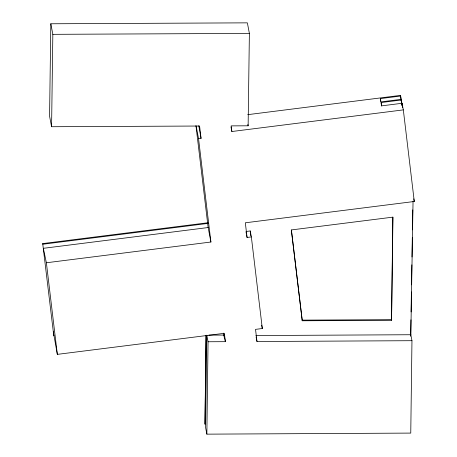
<?xml version="1.0" encoding="UTF-8"?>
<svg xmlns="http://www.w3.org/2000/svg" width="457" height="457" viewBox="0 0 457 457"><rect width="100%" height="100%" fill="white"/><g stroke="black" fill="none" stroke-linecap="round" stroke-linejoin="round"><path stroke-width="0.69" d="M205.987 335.467L204.965 424.239L206.118 335.398M206.855 434.15L208.055 341.756L206.81 335.147L205.593 427.541L206.855 434.15L410.763 433.093L411.963 340.699L410.706 334.09L410.94 319.814M410.677 336.221L410.706 334.09M411.963 340.699L256.977 341.505L255.526 329.371L262.312 328.52L251.356 236.92L247.071 237.463L245.318 222.799L414.282 201.491L403.325 109.891L231.859 131.519L231.185 125.881L248.128 125.801L249.379 33.407L247.368 22.85L50.824 23.775L49.573 116.169L51.584 126.726L199.578 126.029L201.051 138.357L198.549 138.671L196.179 126.241M51.584 126.726L52.835 34.332L50.824 23.775M291.355 229.991L302.254 320.774L391.563 320.311L392.814 217.189M391.563 320.311L392.951 217.126L291.389 229.934L302.254 320.774M411.072 311.96L411.403 291.972M411.523 284.831L411.854 264.843M411.986 256.988L412.305 237.714M412.437 229.86L412.768 209.872M413.048 201.234L410.826 334.735L255.84 335.541M247.723 114.661L400.555 95.387L401.269 100.963M380.681 101.414L380.344 98.592L400.68 96.033M402.109 105.618L401.309 99.335L380.972 101.9L380.344 98.592M381.521 106.07L381.098 102.545L401.435 99.98M403.325 109.891L402.063 103.282L381.726 105.847L381.098 102.545M53.675 335.187L53.8 335.832L42.718 243.592L208.112 222.73M208.238 223.376L42.844 244.232L42.718 243.592M208.598 227.477L43.329 248.322L46.38 262.769L57.336 354.369L224.37 333.302L225.37 341.67L208.055 341.756M245.935 231.499L250.219 230.956L251.356 236.92M46.38 262.769L210.911 242.021L198.549 138.671M52.835 34.332L249.379 33.407M302.134 320.129L391.443 319.666M208.889 335.141L224.107 335.061L225.37 341.67M246.06 232.162L246.312 233.487M246.569 234.812L247.071 237.463M261.678 325.207L262.312 328.52M256.091 336.866L256.348 338.191M256.6 339.517L256.977 341.505M413.774 198.835L414.282 201.491M247.877 124.481L248.128 125.801M230.979 126.897L231.859 131.519M201.051 138.357L198.789 125.744M210.911 242.021L208.146 227.512L195.95 125.584M224.096 336.535L224.347 337.854M53.309 331.748L57.336 354.369M402.063 103.282L402.571 107.509M401.309 99.335L402.069 105.676M401.44 102.374L401.606 103.779M400.555 95.387L401.235 101.02M250.219 230.956L250.807 235.892M224.107 335.061L224.438 337.803M223.644 333.13L223.97 335.872"/></g></svg>
